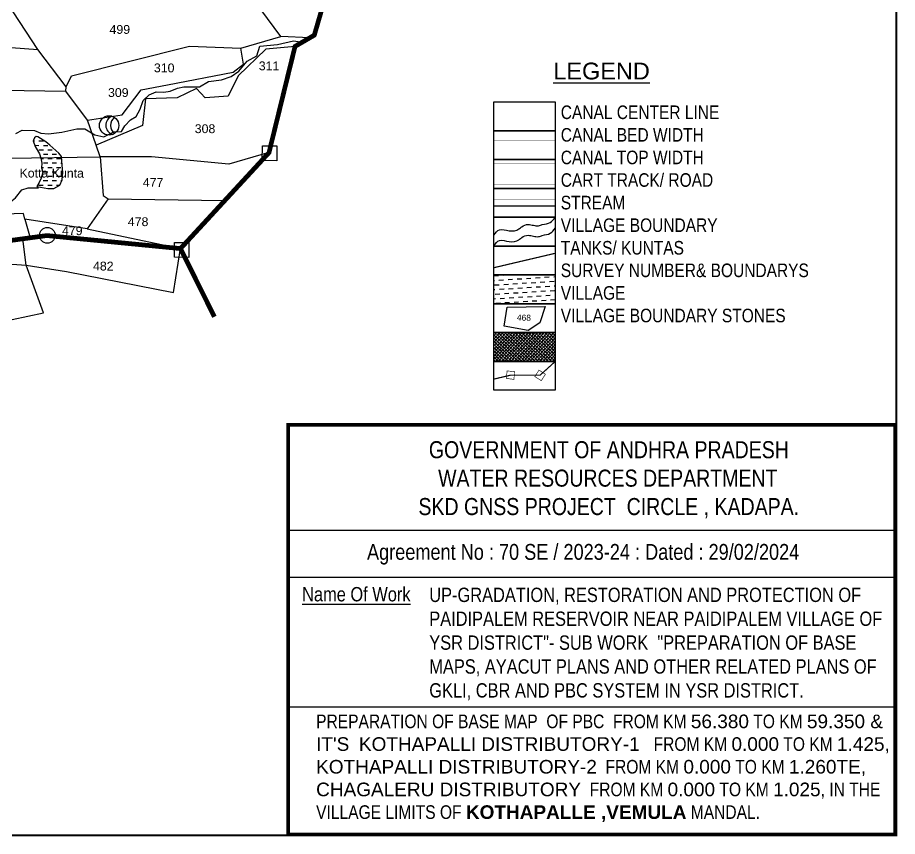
# Model space of a CAD drawing. Header units: inches. Extents: x 213671 to 217429, y 1587875 to 1592833.
# Drawn here: x 215934 to 217429, y 1587875 to 1589266 of the extents above; entities that cross this region are included whole.
import ezdxf
from ezdxf.enums import TextEntityAlignment as Align

# ---------------------------------------------------------------- set-up
doc = ezdxf.new("R2010")
doc.units = ezdxf.units.IN
doc.header["$LTSCALE"] = 15
doc.header["$MEASUREMENT"] = 0
for name, pattern in [('ACAD_ISO02W100', [15, 12, -3]), ('DASHED2', [0.375, 0.25, -0.125]), ('HIDDEN2', [0.1875, 0.125, -0.0625])]:
    doc.linetypes.add(name, pattern=pattern)
for name, color, linetype in [('BOUNDRY STONES', 240, 'Continuous'), ('CANAL1', 7, 'Continuous'), ('FRAME 025', 7, 'Continuous'), ('PAPER SIZE', 5, 'Continuous'), ('PLOT NO', 7, 'Continuous'), ('PLOTS', 7, 'Continuous'), ('PLOTS NO', 7, 'Continuous'), ('ROADS', 1, 'Continuous'), ('STREAMS', 4, 'Continuous'), ('TABLE', 7, 'Continuous'), ('tank', 4, 'Continuous'), ('TITLEBLOCK', 7, 'Continuous'), ('VILLAGE', 7, 'Continuous'), ('VILLAGE BOUNDRY', 5, 'Continuous'), ('VILLAGE STONES', 240, 'Continuous'), ('wells', 7, 'Continuous')]:
    doc.layers.add(name, color=color, linetype=linetype)
doc.styles.add('A', font='arial.ttf')
doc.styles.add('ARIALN', font='ARIALN.TTF')
doc.styles.get("Standard").update_dxf_attribs({"font": 'arial.ttf'})
doc.linetypes.add('DOTS', pattern='A,1e-06,-3,["●",Standard,S=3,R=0,X=-1.25,Y=-1.25],-3', length=6.000001)

msp = doc.modelspace()

# ---------------------------------------------------------------- hatches: boundary and pattern name
at = {"layer": 'STREAMS'}
h = msp.add_hatch(dxfattribs=at)
h.set_pattern_fill('DASH', color=4, scale=59.898092, angle=-0.0886)
h.set_pattern_definition([(359.91135, (200848.961, 1586077.4245), (7.498837, 7.475668), [7.4872615, -7.4872615])])
h.paths.add_polyline_path([(215967, 1588978.8), (215985.5, 1588975.7), (215995.8, 1588975.8), (216005.6, 1588981.1), (216009.9, 1588990.2), (216010.7, 1589002.9), (216010, 1589015), (216008.4, 1589029.7), (216004, 1589035.8), (215988.7, 1589049.3), (215982, 1589054.8), (215968.4, 1589063.5), (215965.6, 1589063.8), (215963, 1589061.4), (215960.7, 1589056.4), (215963.8, 1589046.9), (215971.2, 1589034.7), (215973.4, 1589027.3), (215975.5, 1589018.9), (215974.9, 1589010.6), (215976.8, 1589003.4), (215974.3, 1588993.2), (215970.9, 1588986)])
at = {"layer": 'tank'}
h = msp.add_hatch(dxfattribs=at)
h.set_pattern_fill('DASH', color=256, scale=62.210604, angle=3.5405, style=0)
h.set_pattern_definition([(3.5405362, (-179177.4964, 719897.373), (7.2812587, 8.24170792), [7.77632554, -7.77632554])])
h.paths.add_polyline_path([(216743.4, 1588828.9), (216847.8, 1588828.9), (216847.8, 1588779.9), (216743.4, 1588779.9)])
at = {"layer": 'VILLAGE', "linetype": 'Continuous'}
h = msp.add_hatch(dxfattribs=at)
h.set_pattern_fill('SACNCR', color=256, scale=41.784779, angle=1.5303, style=0)
h.set_pattern_definition([(46.53031993, (-179177.4964, 719897.3728), (-2.84295225, 2.695003145), []), (46.53031993, (-179174.7274, 719897.4467), (-2.84295225, 2.695003145), [0, -3.917322995])])
h.paths.add_polyline_path([(216743.4, 1588730.9), (216847.8, 1588730.9), (216847.8, 1588681.9), (216743.4, 1588681.9)])

# ---------------------------------------------------------------- linework, layer by layer
at = {"layer": 'BOUNDRY STONES'}
for points in [[(216350, 1589048.1), (216374.6, 1589048), (216374.5, 1589022.9), (216349.9, 1589023)], [(216200.5, 1588883.9), (216225.1, 1588883.9), (216225.1, 1588858.7), (216200.5, 1588858.8)]]:
    msp.add_lwpolyline(points, close=True, dxfattribs=at)
msp.add_circle((215984.7, 1588896.1), 13.4, dxfattribs=at)
at = {"layer": 'CANAL1', "color": 1, "linetype": 'HIDDEN2', "ltscale": 100, "const_width": 0.512, "elevation": -2.9}
msp.add_lwpolyline([(216743.4, 1589098.2), (216847.8, 1589098.2)], dxfattribs=at)
at = {"layer": 'CANAL1', "color": 5, "ltscale": 100, "const_width": 0.512, "elevation": -2.9}
for points in [[(216847.8, 1589056.9), (216743.4, 1589056.9)], [(216847.8, 1589041.6), (216743.4, 1589041.6)]]:
    msp.add_lwpolyline(points, dxfattribs=at)
at = {"layer": 'CANAL1', "color": 1, "ltscale": 100, "const_width": 0.512, "elevation": -2.9}
for points in [[(216847.8, 1589018.2), (216743.4, 1589018.2)], [(216847.8, 1588982.4), (216743.4, 1588982.4)]]:
    msp.add_lwpolyline(points, dxfattribs=at)
at = {"layer": 'FRAME 025', "lineweight": -3}
for points in [[(216394, 1588395.1), (217425.7, 1588395.1)], [(216393.5, 1588315.5), (217425.3, 1588315.5)], [(216391.3, 1588095.6), (217423, 1588095.6)]]:
    msp.add_lwpolyline(points, dxfattribs=at)
at = {"layer": 'PAPER SIZE', "color": 5, "const_width": 6.14}
msp.add_lwpolyline([(217425.7, 1587878.7), (216394, 1587878.7), (216394, 1588574.3), (217425.7, 1588574.3)], close=True, dxfattribs=at)
at = {"layer": 'PLOT NO', "elevation": -2.9}
for points in [[(216743.4, 1589122.7), (216847.8, 1589122.7), (216847.8, 1589073.8), (216743.4, 1589073.8)], [(216743.4, 1589073.8), (216847.8, 1589073.8), (216847.8, 1589024.8), (216743.4, 1589024.8)], [(216743.4, 1589024.8), (216847.8, 1589024.8), (216847.8, 1588975.8), (216743.4, 1588975.8)], [(216743.4, 1588975.8), (216847.8, 1588975.8), (216847.8, 1588926.8), (216743.4, 1588926.8)], [(216743.4, 1588926.8), (216847.8, 1588926.8), (216847.8, 1588877.8), (216743.4, 1588877.8)], [(216743.4, 1588877.8), (216847.8, 1588877.8), (216847.8, 1588828.9), (216743.4, 1588828.9)], [(216743.4, 1588828.9), (216847.8, 1588828.9), (216847.8, 1588779.9), (216743.4, 1588779.9)], [(216743.4, 1588779.9), (216847.8, 1588779.9), (216847.8, 1588730.9), (216743.4, 1588730.9)], [(216743.4, 1588730.9), (216847.8, 1588730.9), (216847.8, 1588681.9), (216743.4, 1588681.9)], [(216743.4, 1588681.9), (216847.8, 1588681.9), (216847.8, 1588632.9), (216743.4, 1588632.9)]]:
    msp.add_lwpolyline(points, close=True, dxfattribs=at)
msp.add_lwpolyline([(216760.9, 1588741.8), (216766.2, 1588774.1), (216830.7, 1588775.5), (216821.4, 1588747.3), (216801.9, 1588734.3), (216760.9, 1588741.8)], dxfattribs=at)
at = {"layer": 'PLOT NO', "color": 4}
for points in [[(216743.4, 1588896.5, -2.9), (216752.9, 1588905.7, -2.9), (216769.7, 1588903.8, -2.9), (216786.1, 1588906.9, -2.9), (216790.9, 1588910.8, -2.9), (216802, 1588914.6, -2.9), (216810.7, 1588913.1, -2.9), (216819.3, 1588912.2, -2.9), (216825.8, 1588914.3, -2.9), (216839.3, 1588918, -2.9), (216847.8, 1588926.8, -2.9)], [(216743.4, 1588878.2, -2.9), (216752.9, 1588887.4, -2.9), (216769.7, 1588885.4, -2.9), (216786.1, 1588888.6, -2.9), (216790.9, 1588892.5, -2.9), (216802, 1588896.2, -2.9), (216810.7, 1588894.8, -2.9), (216819.3, 1588893.9, -2.9), (216825.8, 1588896, -2.9), (216839.3, 1588899.6, -2.9), (216847.8, 1588908.5, -2.9)]]:
    msp.add_spline(points, degree=3, dxfattribs=at)
at = {"layer": 'PLOTS'}
for points in [[(216430.7, 1589231.6), (216381.5, 1589233.9), (216304, 1589339.1), (216272, 1589344.4), (216275.3, 1589417.7)], [(215550.6, 1589189.9), (215602.3, 1589180), (215634.5, 1589152.9), (215699.9, 1589100.1), (215762.2, 1589024.8), (215703, 1589127.2), (215696.4, 1589146), (216016.3, 1589140.8), (216016.4, 1589148.3), (215968.3, 1589211.8), (215916.9, 1589290.2), (215948.7, 1589349.1)], [(215573.9, 1589241.2), (215968.3, 1589211.8)], [(216016.4, 1589148.3), (216025.7, 1589166.7), (216226.3, 1589217.6), (216313.3, 1589214.2), (216381.5, 1589233.9)], [(216405.6, 1589217), (216356.2, 1589212.2), (216308.8, 1589167), (216291.9, 1589132.6), (216252.8, 1589129.4), (216238.2, 1589145.3), (216205.5, 1589129.7), (216151.3, 1589128.1), (216146.2, 1589082.5), (216067.4, 1589049), (216052.6, 1589091.8), (216016.3, 1589140.8)], [(216052.6, 1589091.8), (216111.5, 1589100.6), (216143.8, 1589143.1), (216188.9, 1589151.7), (216300.5, 1589173), (216318, 1589187), (216313.3, 1589214.2)], [(216361.3, 1589036.5), (216293.2, 1589017.2), (216161.6, 1589029.6), (216074.6, 1589029.2), (216067.4, 1589049)], [(215792.1, 1588959.4), (215762.2, 1589024.8), (216074.6, 1589029.2)], [(216074.6, 1589029.2), (216079.7, 1588963.6), (216087.9, 1588957.9), (216286.1, 1588955)], [(215946.6, 1588923.7), (215944, 1588932.9), (215895.3, 1588931.7), (215855.8, 1588950.9), (215789.9, 1588959.7), (215792.3, 1588944), (215773.9, 1588867.4)], [(216087.9, 1588957.9), (216052.4, 1588907.1), (216210.9, 1588873.6)], [(216052.4, 1588907.1), (215946.6, 1588923.7), (215955.3, 1588891.9)], [(215653.9, 1588708.8), (215723.4, 1588712), (215897.8, 1588747.5), (215977.9, 1588764.5), (215948.7, 1588845.7), (215942.7, 1588890.2)], [(215773.9, 1588867.4), (215770.6, 1588857.7), (215948.7, 1588845.7), (216017.3, 1588834.9), (216198.9, 1588799), (216210.9, 1588873.6)]]:
    msp.add_lwpolyline(points, dxfattribs=at)
at = {"layer": 'ROADS', "ltscale": 0.15, "const_width": 1.02, "elevation": -2.9}
msp.add_lwpolyline([(216743.4, 1588956.4), (216847.8, 1588956.4)], dxfattribs=at)
at = {"layer": 'ROADS', "linetype": 'DOTS', "ltscale": 0.5, "elevation": -2.9}
msp.add_lwpolyline([(216743.4, 1588946.2), (216847.8, 1588946.2)], dxfattribs=at)
at = {"layer": 'STREAMS'}
for points in [[(215930.9, 1589068.9), (215941.6, 1589074.6), (215962.5, 1589074.4), (215973.7, 1589069.5), (215986.8, 1589068.3), (216009.5, 1589071.3), (216034.5, 1589076.7), (216048.1, 1589076.7), (216065.4, 1589066.6), (216080.6, 1589063.6), (216097.6, 1589071.8), (216110.4, 1589072.6), (216116.2, 1589082), (216125.9, 1589092.1), (216135.4, 1589097.8), (216142.1, 1589110.2), (216147.5, 1589125.1), (216157.9, 1589134.8), (216169.4, 1589139.7), (216182.8, 1589139.3), (216193.4, 1589141.1), (216205.6, 1589146), (216216.8, 1589148.4), (216243, 1589148.3), (216258.5, 1589157.1), (216280.7, 1589160.1), (216297.1, 1589165.9), (216310.2, 1589175), (216324, 1589191.8), (216340.4, 1589201.1), (216345.6, 1589217.2), (216376, 1589220.2), (216403, 1589226.5), (216419.4, 1589224.1)], [(215839.4, 1588922.6), (215847.9, 1588931.1), (215871.1, 1588939.4), (215905.3, 1588944.7), (215916.4, 1588948.3), (215930.7, 1588959.9), (215941.2, 1588973.6), (215951.8, 1588976.7), (215969.7, 1588976.7)]]:
    msp.add_lwpolyline(points, dxfattribs=at)
at = {"layer": 'STREAMS', "color": 4}
msp.add_lwpolyline([(215967, 1588978.8), (215985.5, 1588975.7), (215995.8, 1588975.8), (216005.6, 1588981.1), (216009.9, 1588990.2), (216010.7, 1589002.9), (216010, 1589015), (216008.4, 1589029.7), (216004, 1589035.8), (215988.7, 1589049.3), (215982, 1589054.8), (215968.4, 1589063.5), (215965.6, 1589063.8), (215963, 1589061.4), (215960.7, 1589056.4), (215963.8, 1589046.9), (215971.2, 1589034.7), (215973.4, 1589027.3), (215975.5, 1589018.9), (215974.9, 1589010.6), (215976.8, 1589003.4), (215974.3, 1588993.2), (215970.9, 1588986), (215967, 1588978.8)], dxfattribs=at)
at = {"layer": 'VILLAGE BOUNDRY', "const_width": 3.74}
msp.add_lwpolyline([(213672.8, 1592453.9), (217427.4, 1592453.9), (217427.4, 1587877.2), (213672.8, 1587877.2)], close=True, dxfattribs=at)
at = {"layer": 'VILLAGE BOUNDRY', "linetype": 'DASHED2', "ltscale": 8, "const_width": 8}
for points in [[(216471.8, 1589351.3), (216438.3, 1589236), (216405.6, 1589217), (216361.3, 1589036.5), (216210.9, 1588873.6), (215983.7, 1588895.7), (215773.9, 1588867.4)], [(216210.9, 1588873.6), (216268.5, 1588757.8)]]:
    msp.add_lwpolyline(points, dxfattribs=at)
at = {"layer": 'VILLAGE BOUNDRY', "linetype": 'ACAD_ISO02W100', "ltscale": 2, "const_width": 2.05, "elevation": -2.9}
for points in [[(216743.4, 1588841.1), (216847.8, 1588865.6)], [(216743.4, 1588651.9), (216772.2, 1588658.7), (216822.2, 1588658.7), (216847.8, 1588681.9)]]:
    msp.add_lwpolyline(points, dxfattribs=at)
at = {"layer": 'VILLAGE STONES', "const_width": 1.04, "elevation": -2.9}
for points in [[(216766, 1588665.9), (216778.9, 1588664.4), (216777.5, 1588651.5), (216764.6, 1588653)], [(216813.1, 1588656.3), (216820.2, 1588667.2), (216831.1, 1588660.2), (216824.1, 1588649.2)]]:
    msp.add_lwpolyline(points, close=True, dxfattribs=at)
at = {"layer": 'wells'}
msp.add_circle((216089.5, 1589082.7), 16.5, dxfattribs=at)
for centre, start, end in [((216100.4, 1589083), 111.0761, 252.4994), ((216108.3, 1589082.7), 125, 235.2636)]:
    msp.add_arc(centre, 16.5, start, end, dxfattribs=at)

# ---------------------------------------------------------------- texts
at = {"layer": 'PLOT NO'}
msp.add_text('468', height=10.24, rotation=358.6877, dxfattribs=at).set_placement((216794.6, 1588756.3, -2.9), align=Align.MIDDLE_CENTER)
at = {"layer": 'PLOTS NO'}
for s, p in [('499', (216090.3, 1589238.3)), ('310', (216165.7, 1589173)), ('311', (216343.9, 1589176.4)), ('309', (216087.7, 1589131.1)), ('308', (216235.1, 1589069.7)), ('Kotta Kunta', (215937.3, 1588994.3)), ('477', (216146.9, 1588978.5)), ('478', (216121.4, 1588911.8)), ('479', (216009.5, 1588896.5)), ('482', (216062.2, 1588836.4))]:
    msp.add_text(s, height=15, rotation=359.9114, dxfattribs=at).set_placement(p)
at = {"layer": 'TABLE', "extrusion": (0.000201441, 0.004807, 0.999988), "style": 'A'}
msp.add_text('%%ULEGEND', height=28.56, rotation=359.9999, dxfattribs=at).set_placement((216926.5, 1589156.6, 7680.7), align=Align.MIDDLE)
at = {"layer": 'TITLEBLOCK', "extrusion": (0.000201441, 0.004807, 0.999988), "style": 'ARIALN'}
msp.add_text('%%UName Of Work', height=24.333, rotation=359.9999, dxfattribs=at).set_placement((216417.6, 1588255.9, 7675.3))
at = {"layer": 'TITLEBLOCK', "extrusion": (0.000201441, 0.004807, 0.999988), "attachment_point": 1, "text_direction": (1, -1e-06, -0.000201), "style": 'ARIALN'}
for s, insert, char_height, width in [('CANAL CENTER LINE \\PCANAL BED WIDTH {\\H1.52882x; }\\PCANAL TOP WIDTH {\\H1.35255x; }\\PCART TRACK/ ROAD{\\H1.4113x; }\\PSTREAM {\\H1.39172x; }\\PVILLAGE BOUNDARY{\\H1.39825x; }\\PTANKS/ KUNTAS{\\H1.39607x; }\\PSURVEY NUMBER& BOUNDARYS{\\H1.3968x; }\\PVILLAGE{\\H1.39655x; }\\PVILLAGE BOUNDARY STONES{\\H1.39664x; }', (216857.2, 1589116.6, -2.9), 23.006, 482.345), ('\\pi37.89301;GOVERNMENT OF ANDHRA PRADESH  \\P\\pi53.64817;WATER RESOURCES DEPARTMENT      \\P\\pi20.18204;SKD GNSS PROJECT  CIRCLE , KADAPA.', (216595.1, 1588546.5, -4.4), 28.962, 683.076), ('Agreement No : 70 SE / 2023-24 : Dated : 29/02/2024', (216527.9, 1588371.9, -4.9), 26.889, 867.928), ('UP-GRADATION, RESTORATION AND PROTECTION OF PAIDIPALEM RESERVOIR NEAR PAIDIPALEM VILLAGE OF YSR DISTRICT"- SUB WORK  "PREPARATION OF BASE MAPS, AYACUT PLANS AND OTHER RELATED PLANS OF GKLI, CBR AND PBC SYSTEM IN YSR DISTRICT.', (216633.7, 1588297.7, -5.1), 24.3335, 785.455), ("PREPARATION OF BASE MAP  OF {\\C1;PBC}  FROM KM {\\fArial|b0|i0|c0|p34;\\C1;56.380} TO KM {\\fArial|b0|i0|c0|p34;\\C1;59.350 & \\C0;IT'S } {\\Farial|c0;\\C1;KOTHAPALLI DISTRIBUTORY-1 }  FROM KM {\\fArial|b0|i0|c0|p34;\\C1;0.000} TO KM {\\fArial|b0|i0|c0|p34;\\C1;1.425,\\C0; \\Farial|c0;\\C1;KOTHAPALLI DISTRIBUTORY-2}  FROM KM {\\fArial|b0|i0|c0|p34;\\C1;0.000} TO KM {\\fArial|b0|i0|c0|p34;\\C1;1.260TE,} {\\Farial|c0;\\C1;CHAGALERU DISTRIBUTORY}  FROM KM {\\fArial|b0|i0|c0|p34;\\C1;0.000} TO KM {\\fArial|b0|i0|c0|p34;\\C1;1.025}, IN THE VILLAGE LIMITS OF {\\fArial|b1|i0|c0|p34;\\C5;KOTHAPALLE ,VEMULA} MANDAL.", (216441.4, 1588082.2, -6.1), 23.1106, 997.661)]:
    msp.add_mtext(s, dxfattribs=dict(at, insert=insert, char_height=char_height, width=width))

doc.saveas('drawing.dxf')
